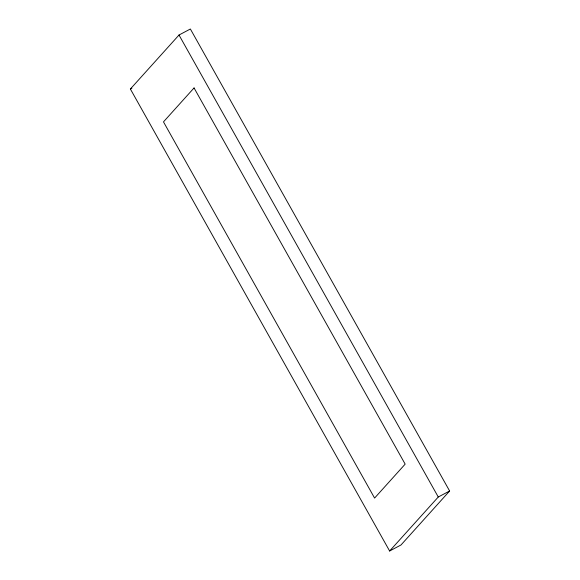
<?xml version="1.0" encoding="UTF-8"?>
<svg xmlns="http://www.w3.org/2000/svg" width="580" height="580" viewBox="0 0 580 580"><rect width="100%" height="100%" fill="white"/><g stroke="black" fill="none" stroke-linecap="round" stroke-linejoin="round"><path stroke-width="0.87" d="M130.377 89.008L179.01 35.017L190.37 29L449.623 490.992L400.99 544.983L389.629 551L130.377 89.008L131.892 88.211M389.629 551L438.27 497.002L449.623 490.992M179.01 35.017L438.27 497.002M194.054 87.942L163.48 121.88L374.593 498.075L405.166 464.13L194.054 87.942"/></g></svg>
